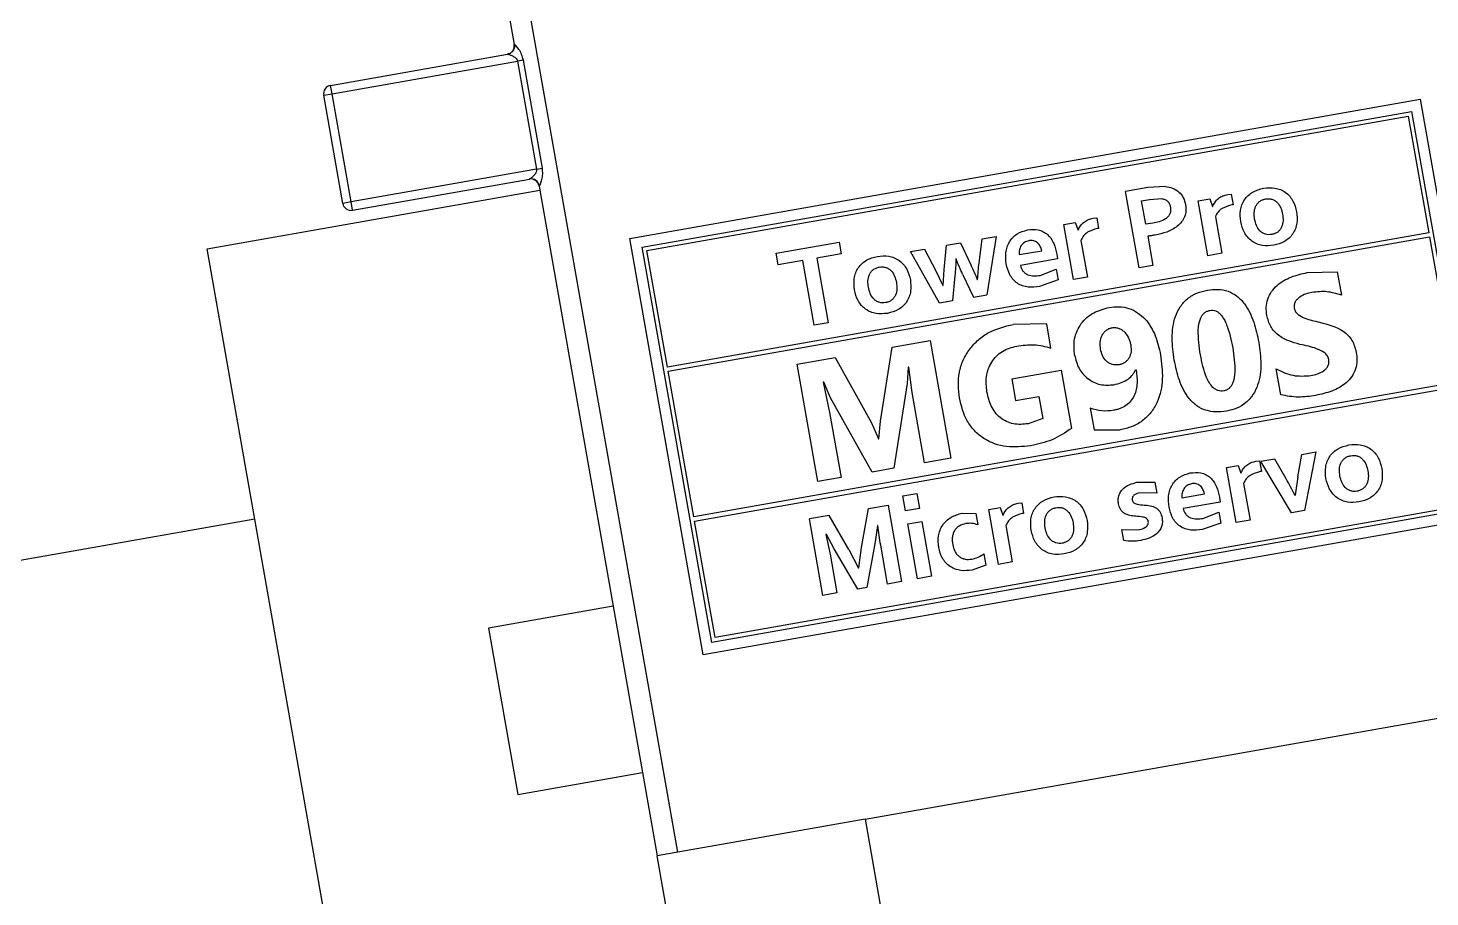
# Model space of a CAD drawing. Header units: millimetres. Extents: x -294 to 2792, y 5 to 1659.
# Drawn here: x 674.12 to 680.75, y 556.39 to 560.5 of the extents above; entities that cross this region are included whole.
import ezdxf

# ---------------------------------------------------------------- set-up
doc = ezdxf.new("R2010")
doc.units = ezdxf.units.MM
doc.layers.get('0').update_dxf_attribs({"lineweight": 18})

msp = doc.modelspace()

# ---------------------------------------------------------------- linework, layer by layer
at = {"color": 7, "linetype": 'Continuous', "lineweight": 25}
for p, q in [((676.3615, 560.7393), (676.4171, 560.4241)), ((677.1928, 556.6007), (676.46, 560.7566)), ((675.5476, 560.2302), (676.3861, 560.378)), ((676.4181, 560.4243), (676.4171, 560.4241)), ((675.5545, 560.1908), (676.433, 560.3457)), ((676.4605, 560.3505), (676.433, 560.3457)), ((676.433, 560.3457), (676.5233, 559.8336)), ((676.5508, 559.8384), (676.4605, 560.3505)), ((675.5151, 560.1838), (675.5545, 560.1908)), ((675.6054, 559.6717), (675.5151, 560.1838)), ((675.5545, 560.1908), (675.5476, 560.2302)), ((675.6448, 559.6787), (675.5545, 560.1908)), ((676.965, 559.5053), (680.7072, 560.1652)), ((680.7072, 560.1652), (681.0545, 558.1955)), ((677.0229, 559.4647), (680.6667, 560.1072)), ((677.0461, 559.4485), (680.6505, 560.0841)), ((680.6505, 560.0841), (680.7477, 559.5326)), ((680.6667, 560.1072), (680.9966, 558.2361)), ((676.5233, 559.8336), (675.6448, 559.6787)), ((675.6517, 559.6393), (676.4902, 559.7871)), ((676.5233, 559.8336), (676.5508, 559.8384)), ((674.963, 559.4569), (676.5386, 559.7347)), ((676.5352, 559.7544), (676.5362, 559.7546)), ((676.5352, 559.7544), (676.5386, 559.7347)), ((676.5386, 559.7347), (676.8859, 557.7651)), ((679.4176, 559.7467), (679.3122, 559.7281)), ((679.376, 559.3664), (679.3122, 559.7281)), ((679.5009, 559.7518), (679.4176, 559.7467)), ((679.7959, 559.7136), (679.8127, 559.7156)), ((679.8127, 559.7156), (679.8216, 559.6656)), ((675.6448, 559.6787), (675.6054, 559.6717)), ((675.6517, 559.6393), (675.6448, 559.6787)), ((679.3883, 559.6838), (679.4255, 559.6903)), ((679.4077, 559.5734), (679.3883, 559.6838)), ((679.4255, 559.6903), (679.4841, 559.6942)), ((679.6562, 559.6837), (679.7111, 559.6934)), ((679.702, 559.4239), (679.6562, 559.6837)), ((679.7111, 559.6934), (679.7239, 559.6572)), ((679.7239, 559.6572), (679.7249, 559.6574)), ((679.8216, 559.6656), (679.8161, 559.6647)), ((679.0194, 559.5714), (679.0743, 559.5811)), ((679.0743, 559.5811), (679.0871, 559.5449)), ((679.1591, 559.6013), (679.1759, 559.6033)), ((679.1759, 559.6033), (679.1848, 559.5533)), ((679.7377, 559.6087), (679.7682, 559.4356)), ((680.7477, 559.5326), (677.1433, 558.897)), ((677.1468, 558.8773), (680.7512, 559.5129)), ((678.6332, 559.5033), (678.7003, 559.5152)), ((678.7003, 559.5152), (678.655, 559.2393)), ((679.0652, 559.3116), (679.0194, 559.5714)), ((679.0871, 559.5449), (679.0881, 559.5451)), ((679.1848, 559.5533), (679.1793, 559.5524)), ((679.4407, 559.5774), (679.4077, 559.5734)), ((679.4177, 559.517), (679.4422, 559.3781)), ((680.7512, 559.5129), (680.8727, 558.8235)), ((676.3521, 551.5784), (674.963, 559.4569)), ((677.3123, 557.5357), (676.965, 559.5053)), ((677.3528, 557.5936), (677.0229, 559.4647)), ((677.1433, 558.897), (677.0461, 559.4485)), ((677.6576, 559.4364), (677.9557, 559.4889)), ((677.9557, 559.4889), (677.9656, 559.4329)), ((678.2936, 559.4435), (678.3608, 559.4553)), ((678.3608, 559.4553), (678.4135, 559.3524)), ((678.453, 559.3594), (678.4636, 559.4734)), ((678.4636, 559.4734), (678.5308, 559.4853)), ((678.5308, 559.4853), (678.5793, 559.3816)), ((678.6188, 559.3886), (678.6332, 559.5033)), ((678.8081, 559.4291), (678.9151, 559.448)), ((679.1009, 559.4964), (679.1314, 559.3233)), ((677.6675, 559.3803), (677.6576, 559.4364)), ((677.7835, 559.4008), (677.6675, 559.3803)), ((677.8374, 559.0951), (677.7835, 559.4008)), ((677.9656, 559.4329), (677.8498, 559.4125)), ((677.8498, 559.4125), (677.9037, 559.1068)), ((678.4305, 559.1997), (678.2936, 559.4435)), ((678.5099, 559.4089), (678.5088, 559.4087)), ((678.9903, 559.4087), (678.8141, 559.3777)), ((678.987, 559.432), (678.9903, 559.4087)), ((679.7682, 559.4356), (679.702, 559.4239)), ((678.4135, 559.3524), (678.4468, 559.2828)), ((678.4479, 559.283), (678.453, 559.3594)), ((678.5044, 559.3303), (678.493, 559.2107)), ((678.5409, 559.3367), (678.5924, 559.2283)), ((678.9074, 559.3311), (678.9842, 559.3604)), ((678.9842, 559.3604), (678.9932, 559.3093)), ((679.1314, 559.3233), (679.0652, 559.3116)), ((679.4422, 559.3781), (679.376, 559.3664)), ((680.1717, 559.3444), (680.3147, 559.3485)), ((680.3147, 559.3485), (680.3344, 559.2372)), ((678.4468, 559.2828), (678.4479, 559.283)), ((678.6102, 559.3116), (678.6112, 559.3118)), ((678.9932, 559.3093), (678.9051, 559.2781)), ((678.493, 559.2107), (678.4305, 559.1997)), ((678.5924, 559.2283), (678.655, 559.2393)), ((677.9037, 559.1068), (677.8374, 559.0951)), ((678.9389, 559.1024), (678.7801, 559.0991)), ((678.9592, 558.9872), (678.9389, 559.1024)), ((678.1523, 558.6416), (678.2074, 558.9905)), ((678.2074, 558.9905), (678.3868, 559.0222)), ((678.3868, 559.0222), (678.4849, 558.4657)), ((677.7571, 558.9111), (677.9372, 558.9429)), ((677.9372, 558.9429), (678.1085, 558.633)), ((677.2683, 558.188), (677.1468, 558.8773)), ((677.8553, 558.3547), (677.7571, 558.9111)), ((678.2823, 558.8962), (678.278, 558.8193)), ((678.2854, 558.8967), (678.2823, 558.8962)), ((678.3018, 558.7767), (678.2854, 558.8967)), ((678.7735, 558.8412), (679.0078, 558.8825)), ((679.0078, 558.8825), (679.0565, 558.6067)), ((679.36, 558.8842), (679.3624, 558.8838)), ((680.0476, 558.7655), (680.0259, 558.8884)), ((680.8727, 558.8235), (677.2683, 558.188)), ((677.2718, 558.1683), (680.8762, 558.8038)), ((677.8839, 558.8259), (677.8804, 558.8253)), ((677.8804, 558.8253), (677.9108, 558.6818)), ((677.915, 558.7513), (677.8839, 558.8259)), ((678.278, 558.8193), (678.2149, 558.4181)), ((678.7735, 558.8412), (678.7916, 558.7387)), ((678.113, 558.4001), (677.915, 558.7513)), ((678.3605, 558.4438), (678.3018, 558.7767)), ((678.7916, 558.7387), (678.9014, 558.7581)), ((678.9014, 558.7581), (678.9199, 558.6533)), ((677.9108, 558.6818), (677.9651, 558.3741)), ((678.9199, 558.6533), (678.8507, 558.6284)), ((679.1453, 558.7022), (679.1632, 558.6005)), ((678.1085, 558.633), (678.1422, 558.557)), ((678.1445, 558.5574), (678.1523, 558.6416)), ((679.1632, 558.6005), (679.2868, 558.5996)), ((678.1422, 558.557), (678.1445, 558.5574)), ((678.4849, 558.4657), (678.3605, 558.4438)), ((679.9297, 558.4509), (679.9465, 558.4529)), ((679.9465, 558.4529), (679.9553, 558.4029)), ((680.0192, 558.4615), (679.9529, 558.4498)), ((680.0979, 558.2074), (679.9529, 558.4498)), ((680.0722, 558.3685), (680.0192, 558.4615)), ((680.1288, 558.3769), (680.1465, 558.4839)), ((680.1465, 558.4839), (680.2128, 558.4956)), ((680.2128, 558.4956), (680.1598, 558.2184)), ((678.2149, 558.4181), (678.113, 558.4001)), ((679.7899, 558.421), (679.8448, 558.4307)), ((679.8357, 558.1612), (679.7899, 558.421)), ((679.8448, 558.4307), (679.8576, 558.3945)), ((679.8576, 558.3945), (679.8587, 558.3947)), ((679.9553, 558.4029), (679.9499, 558.402)), ((677.9651, 558.3741), (677.8553, 558.3547)), ((679.366, 558.3516), (679.4512, 558.352)), ((679.4512, 558.352), (679.4604, 558.2999)), ((679.8714, 558.346), (679.902, 558.1729)), ((680.1288, 558.3769), (680.1159, 558.29)), ((680.9734, 558.2523), (677.369, 557.6168)), ((678.257, 558.2873), (678.3233, 558.299)), ((678.2696, 558.216), (678.257, 558.2873)), ((678.3233, 558.299), (678.3358, 558.2277)), ((678.8038, 558.2524), (678.8206, 558.2544)), ((678.8206, 558.2544), (678.8294, 558.2044)), ((679.4604, 558.2999), (679.3803, 558.3015)), ((679.5786, 558.2787), (679.6856, 558.2976)), ((679.7608, 558.2583), (679.5847, 558.2273)), ((679.7575, 558.2816), (679.7608, 558.2583)), ((680.1159, 558.29), (680.1148, 558.2898)), ((681.0545, 558.1955), (677.3123, 557.5357)), ((680.9966, 558.2361), (677.3528, 557.5936)), ((677.9084, 558.1943), (677.8157, 558.178)), ((678.0014, 558.0332), (677.9084, 558.1943)), ((678.0623, 558.043), (678.0944, 558.2271)), ((678.0944, 558.2271), (678.1876, 558.2436)), ((678.1876, 558.2436), (678.2514, 557.8819)), ((678.3358, 558.2277), (678.2696, 558.216)), ((678.5378, 558.2055), (678.6028, 558.2045)), ((678.6028, 558.2045), (678.6124, 558.1504)), ((678.6641, 558.2225), (678.719, 558.2322)), ((678.7099, 557.9627), (678.6641, 558.2225)), ((678.719, 558.2322), (678.7318, 558.196)), ((678.7318, 558.196), (678.7328, 558.1962)), ((678.8294, 558.2044), (678.824, 558.2035)), ((679.6779, 558.1807), (679.7547, 558.21)), ((679.7547, 558.21), (679.7638, 558.1589)), ((680.1598, 558.2184), (680.0979, 558.2074)), ((675.1887, 558.1767), (667.7042, 556.8569)), ((677.369, 557.6168), (677.2718, 558.1683)), ((677.8795, 557.8163), (677.8157, 558.178)), ((678.1371, 558.1472), (678.126, 558.0705)), ((678.1395, 558.1476), (678.1371, 558.1472)), ((678.282, 558.1552), (678.3482, 558.1668)), ((678.3278, 557.8953), (678.282, 558.1552)), ((678.3482, 558.1668), (678.394, 557.907)), ((678.7456, 558.1475), (678.7761, 557.9744)), ((679.2951, 558.1289), (679.3696, 558.1263)), ((679.3044, 558.0766), (679.2951, 558.1289)), ((679.7638, 558.1589), (679.6756, 558.1277)), ((679.902, 558.1729), (679.8357, 558.1612)), ((677.8961, 558.1047), (677.8936, 558.1042)), ((677.8936, 558.1042), (677.9133, 558.0115)), ((677.9328, 558.0364), (677.8961, 558.1047)), ((678.126, 558.0705), (678.0868, 557.8529)), ((678.1851, 557.8702), (678.1528, 558.0535)), ((677.9133, 558.0115), (677.9457, 557.828)), ((678.044, 557.8453), (677.9328, 558.0364)), ((678.0014, 558.0332), (678.0472, 557.9459)), ((678.0489, 557.9462), (678.0623, 558.043)), ((678.6407, 558.0135), (678.6501, 557.96)), ((678.0472, 557.9459), (678.0489, 557.9462)), ((678.6501, 557.96), (678.586, 557.9356)), ((678.7761, 557.9744), (678.7099, 557.9627)), ((678.0868, 557.8529), (678.044, 557.8453)), ((678.2514, 557.8819), (678.1851, 557.8702)), ((678.394, 557.907), (678.3278, 557.8953)), ((677.9457, 557.828), (677.8795, 557.8163)), ((678.0791, 556.757), (684.1849, 557.8336)), ((676.8859, 557.7651), (676.2951, 557.6609)), ((676.8859, 557.7651), (677.0249, 556.9773)), ((676.2951, 557.6609), (676.434, 556.8731)), ((676.434, 556.8731), (677.0249, 556.9773)), ((677.0249, 556.9773), (677.0943, 556.5834)), ((678.0791, 556.757), (677.0943, 556.5834)), ((678.0791, 556.757), (678.2389, 555.851)), ((677.2541, 555.6773), (677.0943, 556.5834))]:
    msp.add_line(p, q, dxfattribs=at)
for centre, radius, start, end in [((676.3777, 560.4172), 0.04, 280, 10), ((675.5545, 560.1908), 0.04, 100, 190), ((676.4958, 559.7475), 0.04, 10, 100), ((676.497, 559.7479), 0.0398, 9.70618, 99.70313), ((675.6448, 559.6787), 0.04, 190, 280)]:
    msp.add_arc(centre, radius, start, end, dxfattribs=at)
for points, knots in [([(676.4181, 560.4243), (676.4185, 560.4192), (676.419, 560.4115), (676.4158, 560.4015), (676.4118, 560.3943), (676.4065, 560.3881), (676.3983, 560.3816), (676.3909, 560.3794), (676.3861, 560.378)], [0, 0, 0, 0, 0.01507407, 0.0231887, 0.03147554, 0.03976238, 0.04787702, 0.06295109, 0.06295109, 0.06295109, 0.06295109]), ([(676.3861, 560.378), (676.3871, 560.378), (676.3893, 560.378), (676.3969, 560.3758), (676.4087, 560.3708), (676.4214, 560.3633), (676.4289, 560.3553), (676.432, 560.3498), (676.4326, 560.347), (676.433, 560.3457)], [0, 0, 0, 0, 0.00700348, 0.01505272, 0.03008269, 0.04510695, 0.05347103, 0.05700718, 0.0602399, 0.0602399, 0.0602399, 0.0602399]), ([(676.4605, 560.3505), (676.4582, 560.3597), (676.4535, 560.3779), (676.4398, 560.4009), (676.4283, 560.4158), (676.4209, 560.4234), (676.419, 560.424), (676.4181, 560.4243)], [0, 0, 0, 0, 0.02186919, 0.04369836, 0.06546163, 0.07685151, 0.08738253, 0.08738253, 0.08738253, 0.08738253]), ([(676.5233, 559.8336), (676.5234, 559.8322), (676.5237, 559.8294), (676.5228, 559.8231), (676.5184, 559.813), (676.509, 559.8016), (676.4997, 559.793), (676.4933, 559.7882), (676.4912, 559.7875), (676.4902, 559.7871)], [0, 0, 0, 0, 0.0032288, 0.00675913, 0.01510473, 0.03014707, 0.04516318, 0.05322782, 0.06024047, 0.06024047, 0.06024047, 0.06024047]), ([(676.5362, 559.7546), (676.5369, 559.7552), (676.5385, 559.7564), (676.5429, 559.766), (676.5486, 559.7841), (676.5536, 559.8103), (676.5517, 559.8291), (676.5508, 559.8384)], [0, 0, 0, 0, 0.01051759, 0.02188727, 0.04369806, 0.06554, 0.08738312, 0.08738312, 0.08738312, 0.08738312]), ([(679.5009, 559.7518), (679.5124, 559.7497), (679.5354, 559.7455), (679.566, 559.7273), (679.5882, 559.6991), (679.5937, 559.6763), (679.5965, 559.6649)], [0, 0, 0, 0, 0.0354998, 0.0709221, 0.1062912, 0.1417664, 0.1417664, 0.1417664, 0.1417664]), ([(679.7249, 559.6574), (679.7282, 559.6646), (679.7348, 559.6791), (679.7518, 559.6964), (679.7692, 559.7062), (679.7843, 559.7112), (679.792, 559.7128), (679.7959, 559.7136)], [0, 0, 0, 0, 0.02396273, 0.04792887, 0.07188437, 0.08388998, 0.0959025, 0.0959025, 0.0959025, 0.0959025]), ([(679.8574, 559.5853), (679.8556, 559.6033), (679.853, 559.6304), (679.8623, 559.6656), (679.8748, 559.6898), (679.8927, 559.7103), (679.9218, 559.7321), (679.9482, 559.739), (679.9658, 559.7436)], [0, 0, 0, 0, 0.0544371, 0.0817396, 0.1090323, 0.1363151, 0.1636085, 0.2180149, 0.2180149, 0.2180149, 0.2180149]), ([(679.9658, 559.7436), (679.9839, 559.7453), (680.0112, 559.748), (680.0462, 559.7377), (680.0702, 559.7246), (680.0902, 559.706), (680.1109, 559.676), (680.1178, 559.6496), (680.1223, 559.632)], [0, 0, 0, 0, 0.0545826, 0.0819619, 0.1093246, 0.1367009, 0.1640863, 0.218698, 0.218698, 0.218698, 0.218698]), ([(679.5249, 559.6538), (679.5255, 559.6484), (679.5267, 559.6378), (679.5232, 559.6221), (679.5142, 559.6084), (679.4974, 559.5948), (679.4722, 559.5838), (679.4512, 559.5796), (679.4407, 559.5774)], [0, 0, 0, 0, 0.0162252, 0.0324264, 0.0475367, 0.0648516, 0.0972738, 0.1297681, 0.1297681, 0.1297681, 0.1297681]), ([(679.5965, 559.6649), (679.5975, 559.6554), (679.5997, 559.6364), (679.5928, 559.6081), (679.5784, 559.5831), (679.5508, 559.5565), (679.508, 559.5338), (679.4708, 559.5257), (679.4522, 559.5217)], [0, 0, 0, 0, 0.0288331, 0.057641, 0.0864494, 0.1152892, 0.1728526, 0.2305607, 0.2305607, 0.2305607, 0.2305607]), ([(679.4841, 559.6942), (679.4892, 559.6931), (679.4993, 559.6909), (679.5125, 559.682), (679.5212, 559.6688), (679.5237, 559.6588), (679.5249, 559.6538)], [0, 0, 0, 0, 0.01571328, 0.03137086, 0.04705227, 0.06275853, 0.06275853, 0.06275853, 0.06275853]), ([(679.8161, 559.6647), (679.7997, 559.6603), (679.7751, 559.6539), (679.7487, 559.6316), (679.7413, 559.6164), (679.7377, 559.6087)], [0, 0, 0, 0, 0.0511241, 0.076758, 0.102384, 0.102384, 0.102384, 0.102384]), ([(679.9236, 559.5969), (679.9224, 559.6071), (679.9198, 559.6273), (679.9252, 559.6529), (679.9354, 559.6706), (679.9464, 559.6814), (679.9598, 559.689), (679.9698, 559.6914), (679.9748, 559.6926)], [0, 0, 0, 0, 0.0308777, 0.0616689, 0.0773626, 0.092352, 0.1078455, 0.1234179, 0.1234179, 0.1234179, 0.1234179]), ([(679.9748, 559.6926), (679.9799, 559.6932), (679.9902, 559.6944), (680.0055, 559.6919), (680.0196, 559.6856), (680.0353, 559.6725), (680.0492, 559.6502), (680.0538, 559.6303), (680.0561, 559.6203)], [0, 0, 0, 0, 0.0157074, 0.0312849, 0.0464084, 0.0619812, 0.0928863, 0.1238749, 0.1238749, 0.1238749, 0.1238749]), ([(679.0881, 559.5451), (679.0914, 559.5523), (679.098, 559.5668), (679.115, 559.5841), (679.1324, 559.5939), (679.1475, 559.599), (679.1552, 559.6005), (679.1591, 559.6013)], [0, 0, 0, 0, 0.02396273, 0.04792887, 0.07188437, 0.08388998, 0.0959025, 0.0959025, 0.0959025, 0.0959025]), ([(680.0139, 559.4737), (679.9957, 559.4719), (679.9685, 559.4691), (679.9334, 559.4794), (679.9096, 559.4925), (679.8897, 559.5111), (679.8686, 559.5409), (679.8619, 559.5676), (679.8574, 559.5853)], [0, 0, 0, 0, 0.0546192, 0.0820114, 0.1093966, 0.1363336, 0.1641919, 0.2188377, 0.2188377, 0.2188377, 0.2188377]), ([(680.0049, 559.5246), (679.9998, 559.524), (679.9896, 559.5228), (679.9744, 559.5254), (679.9603, 559.5318), (679.9444, 559.5448), (679.9304, 559.567), (679.9259, 559.587), (679.9236, 559.5969)], [0, 0, 0, 0, 0.0155234, 0.0309467, 0.0464223, 0.0619235, 0.0927935, 0.1237668, 0.1237668, 0.1237668, 0.1237668]), ([(680.0561, 559.6203), (680.0573, 559.6102), (680.0598, 559.59), (680.0545, 559.5644), (680.0441, 559.5467), (680.0333, 559.5358), (680.022, 559.5295), (680.0124, 559.5261), (680.0074, 559.5251), (680.0049, 559.5246)], [0, 0, 0, 0, 0.0308476, 0.0616076, 0.0770305, 0.0924459, 0.1078659, 0.1155952, 0.123323, 0.123323, 0.123323, 0.123323]), ([(680.1223, 559.632), (680.1241, 559.6139), (680.1267, 559.5868), (680.1173, 559.5517), (680.1049, 559.5274), (680.0871, 559.5069), (680.0579, 559.4851), (680.0315, 559.4782), (680.0139, 559.4737)], [0, 0, 0, 0, 0.0544461, 0.0817535, 0.1090542, 0.1363482, 0.163651, 0.2180679, 0.2180679, 0.2180679, 0.2180679]), ([(678.7476, 559.3852), (678.7455, 559.403), (678.7424, 559.4297), (678.7506, 559.4645), (678.7612, 559.4891), (678.7774, 559.5105), (678.8047, 559.5338), (678.8305, 559.5414), (678.8477, 559.5464)], [0, 0, 0, 0, 0.0537213, 0.0806459, 0.1075529, 0.1344576, 0.1613586, 0.2149041, 0.2149041, 0.2149041, 0.2149041]), ([(678.8477, 559.5464), (678.8649, 559.548), (678.8907, 559.5504), (678.9234, 559.5388), (678.9442, 559.5242), (678.9609, 559.5045), (678.9775, 559.4743), (678.9832, 559.4488), (678.987, 559.432)], [0, 0, 0, 0, 0.0515652, 0.077303, 0.1033031, 0.1279442, 0.1551028, 0.2068496, 0.2068496, 0.2068496, 0.2068496]), ([(679.1793, 559.5524), (679.1629, 559.5481), (679.1383, 559.5416), (679.1119, 559.5193), (679.1045, 559.5041), (679.1009, 559.4964)], [0, 0, 0, 0, 0.0511241, 0.076758, 0.102384, 0.102384, 0.102384, 0.102384]), ([(679.4522, 559.5217), (679.4483, 559.5211), (679.4426, 559.5201), (679.4312, 559.5182), (679.4235, 559.5175), (679.4177, 559.517)], [0, 0, 0, 0, 0.01157589, 0.01740383, 0.03480598, 0.03480598, 0.03480598, 0.03480598]), ([(678.8547, 559.4951), (678.8474, 559.4931), (678.8366, 559.4902), (678.8249, 559.4807), (678.8155, 559.4692), (678.8083, 559.4515), (678.8082, 559.4366), (678.8081, 559.4291)], [0, 0, 0, 0, 0.02244896, 0.03374878, 0.04504386, 0.0675377, 0.09009398, 0.09009398, 0.09009398, 0.09009398]), ([(678.9151, 559.448), (678.9133, 559.455), (678.9097, 559.4689), (678.8985, 559.4837), (678.8865, 559.4916), (678.8763, 559.4953), (678.8672, 559.4963), (678.86, 559.496), (678.8564, 559.4954), (678.8547, 559.4951)], [0, 0, 0, 0, 0.02177858, 0.04350565, 0.05416398, 0.06533515, 0.0762355, 0.08169343, 0.08715564, 0.08715564, 0.08715564, 0.08715564]), ([(678.0285, 559.2628), (678.0267, 559.2808), (678.0241, 559.308), (678.0335, 559.3431), (678.0459, 559.3673), (678.0638, 559.3878), (678.0929, 559.4096), (678.1193, 559.4165), (678.1369, 559.4211)], [0, 0, 0, 0, 0.0544371, 0.0817396, 0.1090323, 0.1363151, 0.1636085, 0.2180149, 0.2180149, 0.2180149, 0.2180149]), ([(678.1369, 559.4211), (678.1551, 559.4228), (678.1823, 559.4255), (678.2173, 559.4153), (678.2413, 559.4021), (678.2613, 559.3836), (678.282, 559.3536), (678.2889, 559.3271), (678.2934, 559.3095)], [0, 0, 0, 0, 0.0545826, 0.0819619, 0.1093246, 0.1367009, 0.1640863, 0.218698, 0.218698, 0.218698, 0.218698]), ([(678.5088, 559.4087), (678.5085, 559.3956), (678.5078, 559.3694), (678.5055, 559.3433), (678.5044, 559.3303)], [0, 0, 0, 0, 0.03929786, 0.07859539, 0.07859539, 0.07859539, 0.07859539]), ([(678.5409, 559.3367), (678.5354, 559.3486), (678.5243, 559.3723), (678.5147, 559.3967), (678.5099, 559.4089)], [0, 0, 0, 0, 0.03929942, 0.07859838, 0.07859838, 0.07859838, 0.07859838]), ([(678.5793, 559.3816), (678.5846, 559.3701), (678.5954, 559.3469), (678.6053, 559.3234), (678.6102, 559.3116)], [0, 0, 0, 0, 0.038293, 0.0765863, 0.0765863, 0.0765863, 0.0765863]), ([(678.6112, 559.3118), (678.6122, 559.3246), (678.6143, 559.3503), (678.6173, 559.3758), (678.6188, 559.3886)], [0, 0, 0, 0, 0.03861045, 0.07722098, 0.07722098, 0.07722098, 0.07722098]), ([(678.9051, 559.2781), (678.887, 559.2761), (678.8599, 559.273), (678.8242, 559.2807), (678.7996, 559.2927), (678.7793, 559.311), (678.7582, 559.3408), (678.7518, 559.3675), (678.7476, 559.3852)], [0, 0, 0, 0, 0.0547032, 0.0820866, 0.1094553, 0.1368297, 0.1642217, 0.2188599, 0.2188599, 0.2188599, 0.2188599]), ([(678.0947, 559.2745), (678.0935, 559.2846), (678.0909, 559.3048), (678.0963, 559.3304), (678.1066, 559.3481), (678.1175, 559.3589), (678.1309, 559.3665), (678.1409, 559.3689), (678.1459, 559.3701)], [0, 0, 0, 0, 0.0308777, 0.0616689, 0.0773626, 0.092352, 0.1078455, 0.1234179, 0.1234179, 0.1234179, 0.1234179]), ([(678.1459, 559.3701), (678.1511, 559.3707), (678.1613, 559.3719), (678.1766, 559.3694), (678.1907, 559.3631), (678.2064, 559.35), (678.2203, 559.3277), (678.2249, 559.3078), (678.2272, 559.2978)], [0, 0, 0, 0, 0.0157074, 0.0312849, 0.0464084, 0.0619812, 0.0928863, 0.1238749, 0.1238749, 0.1238749, 0.1238749]), ([(678.8141, 559.3777), (678.8175, 559.3684), (678.8224, 559.3545), (678.8367, 559.3408), (678.8538, 559.3314), (678.8785, 559.3273), (678.8977, 559.3298), (678.9074, 559.3311)], [0, 0, 0, 0, 0.0294267, 0.0441898, 0.0589874, 0.0884618, 0.118058, 0.118058, 0.118058, 0.118058]), ([(679.9813, 559.1417), (679.9796, 559.1547), (679.9763, 559.1807), (679.9841, 559.2198), (680.0021, 559.2549), (680.0374, 559.2938), (680.0954, 559.3268), (680.1462, 559.3386), (680.1717, 559.3444)], [0, 0, 0, 0, 0.0395762, 0.0790913, 0.1187219, 0.1581595, 0.2370431, 0.3161632, 0.3161632, 0.3161632, 0.3161632]), ([(678.185, 559.1512), (678.1669, 559.1494), (678.1396, 559.1467), (678.1046, 559.1569), (678.0807, 559.17), (678.0608, 559.1886), (678.0398, 559.2185), (678.033, 559.2451), (678.0285, 559.2628)], [0, 0, 0, 0, 0.0546192, 0.0820114, 0.1093966, 0.1363335, 0.1641919, 0.2188377, 0.2188377, 0.2188377, 0.2188377]), ([(678.176, 559.2021), (678.1709, 559.2015), (678.1608, 559.2003), (678.1455, 559.2029), (678.1314, 559.2094), (678.1155, 559.2223), (678.1016, 559.2446), (678.097, 559.2645), (678.0947, 559.2745)], [0, 0, 0, 0, 0.0155234, 0.0309467, 0.0464223, 0.0619235, 0.0927935, 0.1237668, 0.1237668, 0.1237668, 0.1237668]), ([(678.2272, 559.2978), (678.2284, 559.2877), (678.231, 559.2675), (678.2256, 559.2419), (678.2152, 559.2242), (678.2044, 559.2133), (678.1931, 559.207), (678.1835, 559.2036), (678.1785, 559.2026), (678.176, 559.2021)], [0, 0, 0, 0, 0.0308476, 0.0616076, 0.0770305, 0.0924459, 0.1078659, 0.1155952, 0.123323, 0.123323, 0.123323, 0.123323]), ([(678.2934, 559.3095), (678.2952, 559.2914), (678.2978, 559.2643), (678.2884, 559.2292), (678.276, 559.2049), (678.2582, 559.1844), (678.229, 559.1626), (678.2026, 559.1558), (678.185, 559.1512)], [0, 0, 0, 0, 0.0544461, 0.0817535, 0.1090542, 0.1363482, 0.163651, 0.2180679, 0.2180679, 0.2180679, 0.2180679]), ([(679.543, 558.9302), (679.5382, 558.9645), (679.5287, 559.0329), (679.5395, 559.1205), (679.5692, 559.1835), (679.6041, 559.2227), (679.6496, 559.2496), (679.6833, 559.2574), (679.7002, 559.2613)], [0, 0, 0, 0, 0.104872, 0.209427, 0.2618153, 0.3141536, 0.3665074, 0.4189185, 0.4189185, 0.4189185, 0.4189185]), ([(679.7002, 559.2613), (679.7166, 559.2634), (679.7492, 559.2674), (679.7978, 559.2582), (679.8417, 559.2344), (679.8873, 559.1862), (679.9233, 559.1102), (679.9367, 559.046), (679.9434, 559.0139)], [0, 0, 0, 0, 0.0497459, 0.0994288, 0.1472909, 0.1987675, 0.2980272, 0.3975726, 0.3975726, 0.3975726, 0.3975726]), ([(680.1951, 559.2504), (680.1849, 559.2482), (680.1645, 559.2438), (680.1405, 559.2321), (680.1244, 559.2184), (680.1152, 559.2056), (680.11, 559.1908), (680.1108, 559.1805), (680.1112, 559.1754)], [0, 0, 0, 0, 0.0315355, 0.0630438, 0.0797964, 0.0951552, 0.110421, 0.1260378, 0.1260378, 0.1260378, 0.1260378]), ([(680.3344, 559.2372), (680.3116, 559.2442), (680.2661, 559.2582), (680.2188, 559.253), (680.1951, 559.2504)], [0, 0, 0, 0, 0.0713705, 0.1428387, 0.1428387, 0.1428387, 0.1428387]), ([(679.0709, 558.9529), (679.0687, 558.9792), (679.0653, 559.0188), (679.0817, 559.0692), (679.1012, 559.1033), (679.1281, 559.1322), (679.1713, 559.1627), (679.2099, 559.1727), (679.2354, 559.1793)], [0, 0, 0, 0, 0.0790792, 0.1189544, 0.1584722, 0.1975169, 0.2378633, 0.3170238, 0.3170238, 0.3170238, 0.3170238]), ([(679.2354, 559.1793), (679.2509, 559.1812), (679.2818, 559.185), (679.3282, 559.1763), (679.3705, 559.1558), (679.4176, 559.1148), (679.4578, 559.0462), (679.4714, 558.9857), (679.4781, 558.9553)], [0, 0, 0, 0, 0.047064, 0.094083, 0.141089, 0.1881309, 0.281947, 0.3760408, 0.3760408, 0.3760408, 0.3760408]), ([(679.6669, 558.9551), (679.6611, 558.9938), (679.6523, 559.0518), (679.661, 559.1168), (679.6751, 559.1427), (679.6851, 559.1537), (679.6974, 559.1617), (679.707, 559.164), (679.7117, 559.1652)], [0, 0, 0, 0, 0.1186393, 0.1777608, 0.1932787, 0.2074498, 0.2222849, 0.2371209, 0.2371209, 0.2371209, 0.2371209]), ([(679.7117, 559.1652), (679.7164, 559.1657), (679.7259, 559.1667), (679.7397, 559.1631), (679.752, 559.156), (679.7727, 559.1365), (679.8013, 559.0804), (679.8123, 559.025), (679.8197, 558.9879)], [0, 0, 0, 0, 0.0142685, 0.0285567, 0.0422731, 0.0571513, 0.1141077, 0.2283951, 0.2283951, 0.2283951, 0.2283951]), ([(680.1382, 559.0046), (680.1202, 559.0093), (680.0842, 559.0188), (680.0348, 559.0454), (679.9956, 559.0875), (679.9861, 559.1236), (679.9813, 559.1417)], [0, 0, 0, 0, 0.0565366, 0.1129758, 0.1692147, 0.2255169, 0.2255169, 0.2255169, 0.2255169]), ([(680.1112, 559.1754), (680.1129, 559.1695), (680.1162, 559.1579), (680.134, 559.1407), (680.1613, 559.1277), (680.1958, 559.1174), (680.2192, 559.1122), (680.2309, 559.1095)], [0, 0, 0, 0, 0.0180696, 0.0361705, 0.0724159, 0.1087533, 0.1451041, 0.1451041, 0.1451041, 0.1451041]), ([(678.5253, 558.7507), (678.5215, 558.7914), (678.516, 558.8525), (678.5417, 558.9302), (678.5726, 558.9828), (678.6141, 559.0276), (678.6811, 559.0744), (678.7405, 559.0892), (678.7801, 559.0991)], [0, 0, 0, 0, 0.1221796, 0.1835018, 0.2448282, 0.3060116, 0.3674903, 0.4898365, 0.4898365, 0.4898365, 0.4898365]), ([(679.194, 558.9825), (679.1929, 558.9931), (679.1905, 559.0143), (679.1972, 559.0409), (679.2082, 559.0594), (679.2194, 559.0709), (679.2329, 559.0797), (679.2431, 559.0822), (679.2483, 559.0835)], [0, 0, 0, 0, 0.0322361, 0.064433, 0.0808308, 0.0970881, 0.1129009, 0.1289532, 0.1289532, 0.1289532, 0.1289532]), ([(679.2483, 559.0835), (679.254, 559.084), (679.2654, 559.0851), (679.2821, 559.0806), (679.2972, 559.0722), (679.3141, 559.0566), (679.3259, 559.0365), (679.334, 559.015), (679.3363, 559.0038), (679.3374, 558.9982)], [0, 0, 0, 0, 0.0172512, 0.034505, 0.0513436, 0.0690504, 0.1035633, 0.1208527, 0.1381635, 0.1381635, 0.1381635, 0.1381635]), ([(680.2309, 559.1095), (680.2705, 559.0992), (680.32, 559.0863), (680.3669, 559.0479), (680.392, 559.0159), (680.3996, 558.9863), (680.4047, 558.9667)], [0, 0, 0, 0, 0.1219725, 0.1526096, 0.1832354, 0.244226, 0.244226, 0.244226, 0.244226]), ([(678.6561, 558.7796), (678.6534, 558.8039), (678.6495, 558.8403), (678.6612, 558.8878), (678.6772, 558.9208), (678.7, 558.9493), (678.7379, 558.9806), (678.7735, 558.9901), (678.7971, 558.9964)], [0, 0, 0, 0, 0.0733505, 0.1101156, 0.1468748, 0.1836338, 0.2203797, 0.2935793, 0.2935793, 0.2935793, 0.2935793]), ([(678.7971, 558.9964), (678.8245, 559.0002), (678.8791, 559.0078), (678.9325, 558.994), (678.9592, 558.9872)], [0, 0, 0, 0, 0.08279, 0.1654199, 0.1654199, 0.1654199, 0.1654199]), ([(679.2819, 558.9082), (679.271, 558.9074), (679.2545, 558.9061), (679.2343, 558.9147), (679.2168, 558.9276), (679.2013, 558.9508), (679.1965, 558.9719), (679.194, 558.9825)], [0, 0, 0, 0, 0.0328203, 0.049321, 0.0658057, 0.0986686, 0.1315988, 0.1315988, 0.1315988, 0.1315988]), ([(679.3374, 558.9982), (679.3383, 558.9884), (679.3402, 558.9687), (679.3319, 558.9447), (679.3205, 558.9286), (679.3093, 558.9187), (679.2985, 558.9128), (679.2892, 558.9097), (679.2843, 558.9087), (679.2819, 558.9082)], [0, 0, 0, 0, 0.0297853, 0.0595318, 0.0746335, 0.0894066, 0.1043212, 0.1117895, 0.1192588, 0.1192588, 0.1192588, 0.1192588]), ([(679.8197, 558.9879), (679.8254, 558.9505), (679.8339, 558.8944), (679.826, 558.8316), (679.8125, 558.8065), (679.8031, 558.7957), (679.7911, 558.7876), (679.7819, 558.7853), (679.7773, 558.7842)], [0, 0, 0, 0, 0.1148115, 0.1720348, 0.1866028, 0.2007526, 0.2150988, 0.2294617, 0.2294617, 0.2294617, 0.2294617]), ([(679.9434, 559.0139), (679.9481, 558.9803), (679.9574, 558.9132), (679.9465, 558.8273), (679.9177, 558.7654), (679.8838, 558.7267), (679.8397, 558.7), (679.8066, 558.6922), (679.79, 558.6883)], [0, 0, 0, 0, 0.1027827, 0.2052541, 0.2571104, 0.3078995, 0.3591939, 0.4105556, 0.4105556, 0.4105556, 0.4105556]), ([(680.2749, 558.9322), (680.273, 558.9388), (680.2691, 558.952), (680.2486, 558.9711), (680.2048, 558.9906), (680.1648, 558.999), (680.1382, 559.0046)], [0, 0, 0, 0, 0.0204996, 0.0410565, 0.0821714, 0.1646602, 0.1646602, 0.1646602, 0.1646602]), ([(679.0709, 558.9529), (679.0765, 558.9318), (679.0877, 558.8896), (679.1243, 558.847), (679.1614, 558.8245), (679.2027, 558.8094), (679.2356, 558.8118), (679.2575, 558.8133)], [0, 0, 0, 0, 0.0659921, 0.13189, 0.16478, 0.1980546, 0.2639385, 0.2639385, 0.2639385, 0.2639385]), ([(679.4781, 558.9553), (679.4829, 558.9176), (679.4925, 558.8421), (679.4734, 558.7462), (679.4343, 558.6804), (679.3928, 558.6406), (679.3425, 558.6124), (679.3054, 558.6038), (679.2868, 558.5996)], [0, 0, 0, 0, 0.1153058, 0.2302146, 0.2883489, 0.3454925, 0.4031263, 0.4608133, 0.4608133, 0.4608133, 0.4608133]), ([(679.79, 558.6883), (679.7737, 558.6863), (679.7412, 558.6822), (679.6923, 558.69), (679.6477, 558.7122), (679.6006, 558.7587), (679.5633, 558.8341), (679.5498, 558.8981), (679.543, 558.9302)], [0, 0, 0, 0, 0.0496921, 0.0993236, 0.1476104, 0.1985507, 0.2976459, 0.3970722, 0.3970722, 0.3970722, 0.3970722]), ([(679.7773, 558.7842), (679.7726, 558.7836), (679.7633, 558.7825), (679.7496, 558.7855), (679.737, 558.7916), (679.7153, 558.8094), (679.6852, 558.864), (679.6742, 558.9186), (679.6669, 558.9551)], [0, 0, 0, 0, 0.0141086, 0.0282204, 0.0418843, 0.0564459, 0.112626, 0.2254289, 0.2254289, 0.2254289, 0.2254289]), ([(680.1904, 558.857), (680.2008, 558.8593), (680.2214, 558.8636), (680.2457, 558.8752), (680.2619, 558.8885), (680.2712, 558.9014), (680.2763, 558.9164), (680.2754, 558.9269), (680.2749, 558.9322)], [0, 0, 0, 0, 0.0323772, 0.0636094, 0.0804543, 0.0954002, 0.1112945, 0.1272004, 0.1272004, 0.1272004, 0.1272004]), ([(680.4047, 558.9667), (680.4064, 558.9535), (680.4098, 558.9272), (680.4033, 558.8874), (680.3854, 558.8514), (680.3495, 558.8119), (680.2898, 558.7799), (680.2382, 558.7685), (680.2123, 558.7628)], [0, 0, 0, 0, 0.0401582, 0.0802515, 0.1203536, 0.1604694, 0.2404739, 0.3207801, 0.3207801, 0.3207801, 0.3207801]), ([(679.3624, 558.8838), (679.365, 558.8633), (679.3702, 558.8224), (679.3596, 558.7702), (679.3374, 558.7351), (679.3145, 558.7136), (679.2912, 558.7019), (679.2716, 558.6954), (679.2615, 558.6934), (679.2564, 558.6923)], [0, 0, 0, 0, 0.0626527, 0.1250448, 0.1563627, 0.1876746, 0.2189932, 0.2346841, 0.2503757, 0.2503757, 0.2503757, 0.2503757]), ([(679.2575, 558.8133), (679.2787, 558.8188), (679.3105, 558.8271), (679.3393, 558.8526), (679.3525, 558.8698), (679.3575, 558.8794), (679.36, 558.8842)], [0, 0, 0, 0, 0.0654291, 0.0982746, 0.1147358, 0.1311962, 0.1311962, 0.1311962, 0.1311962]), ([(680.0259, 558.8884), (680.0519, 558.8758), (680.1039, 558.8505), (680.1616, 558.8549), (680.1904, 558.857)], [0, 0, 0, 0, 0.0867203, 0.1734078, 0.1734078, 0.1734078, 0.1734078]), ([(678.8625, 558.5247), (678.8241, 558.5205), (678.7666, 558.5141), (678.6914, 558.5322), (678.6396, 558.5576), (678.5952, 558.5947), (678.549, 558.6569), (678.5347, 558.7133), (678.5253, 558.7507)], [0, 0, 0, 0, 0.1158469, 0.173897, 0.2319279, 0.2894779, 0.3479826, 0.4637025, 0.4637025, 0.4637025, 0.4637025]), ([(678.8507, 558.6284), (678.8273, 558.6262), (678.7922, 558.6229), (678.7476, 558.6381), (678.718, 558.657), (678.6937, 558.6824), (678.6694, 558.7225), (678.6614, 558.7568), (678.6561, 558.7796)], [0, 0, 0, 0, 0.0702204, 0.1054684, 0.1407173, 0.1758061, 0.2112291, 0.2816459, 0.2816459, 0.2816459, 0.2816459]), ([(680.2123, 558.7628), (680.1847, 558.7586), (680.1297, 558.7504), (680.075, 558.7604), (680.0476, 558.7655)], [0, 0, 0, 0, 0.0835806, 0.1669527, 0.1669527, 0.1669527, 0.1669527]), ([(679.2564, 558.6923), (679.2375, 558.6899), (679.1997, 558.6851), (679.1634, 558.6965), (679.1453, 558.7022)], [0, 0, 0, 0, 0.0571379, 0.1141767, 0.1141767, 0.1141767, 0.1141767]), ([(679.0565, 558.6067), (679.0268, 558.5868), (678.9675, 558.5469), (678.8975, 558.5321), (678.8625, 558.5247)], [0, 0, 0, 0, 0.107157, 0.2145406, 0.2145406, 0.2145406, 0.2145406]), ([(680.2611, 558.3702), (680.2594, 558.3882), (680.2567, 558.4154), (680.2661, 558.4505), (680.2786, 558.4747), (680.2964, 558.4952), (680.3256, 558.517), (680.352, 558.5239), (680.3695, 558.5285)], [0, 0, 0, 0, 0.0544371, 0.0817396, 0.1090323, 0.1363151, 0.1636085, 0.2180149, 0.2180149, 0.2180149, 0.2180149]), ([(680.3695, 558.5285), (680.3877, 558.5303), (680.4149, 558.5329), (680.45, 558.5227), (680.4739, 558.5095), (680.4939, 558.491), (680.5147, 558.461), (680.5215, 558.4345), (680.526, 558.4169)], [0, 0, 0, 0, 0.0545826, 0.0819619, 0.1093246, 0.1367009, 0.1640863, 0.218698, 0.218698, 0.218698, 0.218698]), ([(679.8587, 558.3947), (679.8619, 558.4019), (679.8685, 558.4164), (679.8855, 558.4337), (679.903, 558.4435), (679.918, 558.4486), (679.9258, 558.4501), (679.9297, 558.4509)], [0, 0, 0, 0, 0.02396273, 0.04792887, 0.07188437, 0.08388998, 0.0959025, 0.0959025, 0.0959025, 0.0959025]), ([(680.3274, 558.3819), (680.3261, 558.392), (680.3236, 558.4122), (680.329, 558.4379), (680.3392, 558.4556), (680.3502, 558.4663), (680.3635, 558.4739), (680.3735, 558.4763), (680.3785, 558.4776)], [0, 0, 0, 0, 0.0308777, 0.0616689, 0.0773626, 0.092352, 0.1078455, 0.1234179, 0.1234179, 0.1234179, 0.1234179]), ([(680.3785, 558.4776), (680.3837, 558.4781), (680.394, 558.4793), (680.4093, 558.4768), (680.4233, 558.4705), (680.4391, 558.4574), (680.453, 558.4351), (680.4575, 558.4152), (680.4598, 558.4052)], [0, 0, 0, 0, 0.0157074, 0.0312849, 0.0464084, 0.0619812, 0.0928863, 0.1238749, 0.1238749, 0.1238749, 0.1238749]), ([(679.5181, 558.2348), (679.516, 558.2526), (679.5129, 558.2793), (679.5211, 558.3141), (679.5317, 558.3387), (679.5479, 558.3601), (679.5753, 558.3834), (679.6011, 558.391), (679.6183, 558.396)], [0, 0, 0, 0, 0.0537213, 0.0806459, 0.1075529, 0.1344576, 0.1613586, 0.2149041, 0.2149041, 0.2149041, 0.2149041]), ([(679.6183, 558.396), (679.6355, 558.3976), (679.6612, 558.4), (679.6939, 558.3884), (679.7147, 558.3738), (679.7314, 558.3541), (679.748, 558.3239), (679.7538, 558.2984), (679.7575, 558.2816)], [0, 0, 0, 0, 0.0515652, 0.077303, 0.1033031, 0.1279442, 0.1551028, 0.2068496, 0.2068496, 0.2068496, 0.2068496]), ([(679.9499, 558.402), (679.9335, 558.3977), (679.9089, 558.3912), (679.8824, 558.3689), (679.8751, 558.3537), (679.8714, 558.346)], [0, 0, 0, 0, 0.0511241, 0.076758, 0.102384, 0.102384, 0.102384, 0.102384]), ([(680.4598, 558.4052), (680.4611, 558.3951), (680.4636, 558.3749), (680.4582, 558.3493), (680.4479, 558.3316), (680.437, 558.3207), (680.4258, 558.3144), (680.4161, 558.311), (680.4111, 558.31), (680.4086, 558.3095)], [0, 0, 0, 0, 0.0308476, 0.0616076, 0.0770305, 0.0924459, 0.1078659, 0.1155952, 0.123323, 0.123323, 0.123323, 0.123323]), ([(680.526, 558.4169), (680.5278, 558.3988), (680.5305, 558.3717), (680.5211, 558.3366), (680.5087, 558.3123), (680.4908, 558.2918), (680.4616, 558.27), (680.4352, 558.2632), (680.4176, 558.2586)], [0, 0, 0, 0, 0.0544461, 0.0817535, 0.1090542, 0.1363482, 0.163651, 0.2180679, 0.2180679, 0.2180679, 0.2180679]), ([(679.2791, 558.2498), (679.2783, 558.256), (679.2767, 558.2685), (679.2796, 558.2873), (679.2873, 558.3047), (679.3027, 558.3244), (679.3294, 558.3424), (679.3537, 558.3485), (679.366, 558.3516)], [0, 0, 0, 0, 0.0190196, 0.0380143, 0.0571102, 0.0760198, 0.1135416, 0.1518832, 0.1518832, 0.1518832, 0.1518832]), ([(679.6252, 558.3447), (679.618, 558.3427), (679.6071, 558.3398), (679.5955, 558.3303), (679.5861, 558.3188), (679.5789, 558.3011), (679.5787, 558.2862), (679.5786, 558.2787)], [0, 0, 0, 0, 0.02244896, 0.03374878, 0.04504386, 0.0675377, 0.09009398, 0.09009398, 0.09009398, 0.09009398]), ([(679.6856, 558.2976), (679.6838, 558.3046), (679.6803, 558.3185), (679.6691, 558.3333), (679.657, 558.3412), (679.6468, 558.3449), (679.6377, 558.3459), (679.6305, 558.3456), (679.627, 558.345), (679.6252, 558.3447)], [0, 0, 0, 0, 0.02177858, 0.04350565, 0.05416398, 0.06533515, 0.0762355, 0.08169343, 0.08715564, 0.08715564, 0.08715564, 0.08715564]), ([(680.1148, 558.2898), (680.108, 558.3031), (680.0943, 558.3296), (680.0796, 558.3556), (680.0722, 558.3685)], [0, 0, 0, 0, 0.04479133, 0.08958277, 0.08958277, 0.08958277, 0.08958277]), ([(680.4176, 558.2586), (680.3995, 558.2568), (680.3722, 558.2541), (680.3372, 558.2643), (680.3134, 558.2774), (680.2934, 558.296), (680.2724, 558.3259), (680.2656, 558.3525), (680.2611, 558.3702)], [0, 0, 0, 0, 0.0546192, 0.0820114, 0.1093966, 0.1363336, 0.1641919, 0.2188377, 0.2188377, 0.2188377, 0.2188377]), ([(680.4086, 558.3095), (680.4036, 558.3089), (680.3934, 558.3077), (680.3781, 558.3104), (680.3641, 558.3168), (680.3481, 558.3297), (680.3342, 558.352), (680.3296, 558.3719), (680.3274, 558.3819)], [0, 0, 0, 0, 0.0155234, 0.0309467, 0.0464223, 0.0619235, 0.0927935, 0.1237668, 0.1237668, 0.1237668, 0.1237668]), ([(678.7328, 558.1962), (678.7361, 558.2034), (678.7426, 558.2179), (678.7597, 558.2352), (678.7771, 558.245), (678.7922, 558.25), (678.7999, 558.2516), (678.8038, 558.2524)], [0, 0, 0, 0, 0.02396273, 0.04792887, 0.07188437, 0.08388998, 0.0959025, 0.0959025, 0.0959025, 0.0959025]), ([(678.8653, 558.1241), (678.8635, 558.1421), (678.8609, 558.1692), (678.8702, 558.2044), (678.8827, 558.2286), (678.9006, 558.2491), (678.9297, 558.2709), (678.9561, 558.2778), (678.9737, 558.2824)], [0, 0, 0, 0, 0.0544371, 0.0817396, 0.1090323, 0.1363151, 0.1636085, 0.2180149, 0.2180149, 0.2180149, 0.2180149]), ([(678.9737, 558.2824), (678.9918, 558.2841), (679.0191, 558.2868), (679.0541, 558.2765), (679.078, 558.2634), (679.0981, 558.2448), (679.1188, 558.2148), (679.1256, 558.1884), (679.1302, 558.1708)], [0, 0, 0, 0, 0.0545826, 0.0819619, 0.1093246, 0.1367009, 0.1640863, 0.218698, 0.218698, 0.218698, 0.218698]), ([(679.3598, 558.1907), (679.3507, 558.1917), (679.3326, 558.1937), (679.3104, 558.2012), (679.2961, 558.2128), (679.2845, 558.2273), (679.2813, 558.2408), (679.2791, 558.2498)], [0, 0, 0, 0, 0.0277979, 0.0555005, 0.0693734, 0.0832564, 0.1109198, 0.1109198, 0.1109198, 0.1109198]), ([(679.3803, 558.3015), (679.3759, 558.3006), (679.3669, 558.2987), (679.3563, 558.2937), (679.3493, 558.2878), (679.3454, 558.2821), (679.3434, 558.2755), (679.3438, 558.2709), (679.344, 558.2686)], [0, 0, 0, 0, 0.01383971, 0.02765806, 0.03495677, 0.04149026, 0.04840646, 0.05531734, 0.05531734, 0.05531734, 0.05531734]), ([(679.344, 558.2686), (679.3447, 558.2659), (679.346, 558.2605), (679.3514, 558.2541), (679.3588, 558.25), (679.3749, 558.2455), (679.3892, 558.2447), (679.4003, 558.2441)], [0, 0, 0, 0, 0.00841273, 0.01680509, 0.02437159, 0.03367239, 0.06737944, 0.06737944, 0.06737944, 0.06737944]), ([(678.4279, 558.0428), (678.4258, 558.0613), (678.4228, 558.089), (678.433, 558.1247), (678.4455, 558.1494), (678.4637, 558.1704), (678.4932, 558.1928), (678.52, 558.2004), (678.5378, 558.2055)], [0, 0, 0, 0, 0.0555572, 0.0834215, 0.1112708, 0.1391195, 0.1669702, 0.2224887, 0.2224887, 0.2224887, 0.2224887]), ([(678.824, 558.2035), (678.8076, 558.1991), (678.783, 558.1927), (678.7565, 558.1704), (678.7492, 558.1552), (678.7456, 558.1475)], [0, 0, 0, 0, 0.0511241, 0.076758, 0.102384, 0.102384, 0.102384, 0.102384]), ([(678.9315, 558.1357), (678.9302, 558.1459), (678.9277, 558.1661), (678.9331, 558.1917), (678.9433, 558.2094), (678.9543, 558.2202), (678.9677, 558.2278), (678.9777, 558.2302), (678.9827, 558.2314)], [0, 0, 0, 0, 0.0308777, 0.0616689, 0.0773626, 0.092352, 0.1078455, 0.1234179, 0.1234179, 0.1234179, 0.1234179]), ([(678.9827, 558.2314), (678.9878, 558.232), (678.9981, 558.2332), (679.0134, 558.2307), (679.0275, 558.2244), (679.0432, 558.2113), (679.0571, 558.189), (679.0617, 558.1691), (679.064, 558.1591)], [0, 0, 0, 0, 0.0157074, 0.0312849, 0.0464084, 0.0619812, 0.0928863, 0.1238749, 0.1238749, 0.1238749, 0.1238749]), ([(679.4199, 558.1664), (679.4191, 558.1692), (679.4181, 558.1734), (679.4143, 558.178), (679.4075, 558.1835), (679.3888, 558.1893), (679.3714, 558.1902), (679.3598, 558.1907)], [0, 0, 0, 0, 0.00880184, 0.01289818, 0.01763761, 0.03521774, 0.07054115, 0.07054115, 0.07054115, 0.07054115]), ([(679.4003, 558.2441), (679.4099, 558.2433), (679.429, 558.2417), (679.4525, 558.234), (679.4673, 558.2217), (679.4796, 558.2065), (679.483, 558.1923), (679.4852, 558.1828)], [0, 0, 0, 0, 0.0292441, 0.0583548, 0.072949, 0.0875517, 0.1166536, 0.1166536, 0.1166536, 0.1166536]), ([(679.6756, 558.1277), (679.6575, 558.1257), (679.6304, 558.1226), (679.5948, 558.1303), (679.5701, 558.1423), (679.5498, 558.1606), (679.5287, 558.1904), (679.5223, 558.2171), (679.5181, 558.2348)], [0, 0, 0, 0, 0.0547032, 0.0820866, 0.1094553, 0.1368297, 0.1642217, 0.2188599, 0.2188599, 0.2188599, 0.2188599]), ([(679.5847, 558.2273), (679.588, 558.218), (679.593, 558.2041), (679.6073, 558.1904), (679.6244, 558.181), (679.649, 558.1769), (679.6683, 558.1794), (679.6779, 558.1807)], [0, 0, 0, 0, 0.0294267, 0.0441898, 0.0589874, 0.0884618, 0.118058, 0.118058, 0.118058, 0.118058]), ([(678.1528, 558.0535), (678.1503, 558.0691), (678.1451, 558.1004), (678.1414, 558.1319), (678.1395, 558.1476)], [0, 0, 0, 0, 0.04752464, 0.09505037, 0.09505037, 0.09505037, 0.09505037]), ([(678.5559, 558.1562), (678.5451, 558.1533), (678.5288, 558.1489), (678.5111, 558.1349), (678.501, 558.1217), (678.4945, 558.1061), (678.4902, 558.0841), (678.4924, 558.0672), (678.4938, 558.0561)], [0, 0, 0, 0, 0.0336326, 0.0504935, 0.0673595, 0.0837045, 0.1011264, 0.1348448, 0.1348448, 0.1348448, 0.1348448]), ([(678.6124, 558.1504), (678.6031, 558.1532), (678.5847, 558.159), (678.5655, 558.1571), (678.5559, 558.1562)], [0, 0, 0, 0, 0.02896501, 0.05787524, 0.05787524, 0.05787524, 0.05787524]), ([(679.0218, 558.0125), (679.0036, 558.0106), (678.9764, 558.0079), (678.9413, 558.0182), (678.9175, 558.0313), (678.8975, 558.0499), (678.8765, 558.0797), (678.8698, 558.1064), (678.8653, 558.1241)], [0, 0, 0, 0, 0.0546192, 0.0820114, 0.1093966, 0.1363335, 0.1641919, 0.2188377, 0.2188377, 0.2188377, 0.2188377]), ([(679.0128, 558.0634), (679.0077, 558.0628), (678.9975, 558.0616), (678.9822, 558.0642), (678.9682, 558.0706), (678.9523, 558.0836), (678.9383, 558.1058), (678.9338, 558.1258), (678.9315, 558.1357)], [0, 0, 0, 0, 0.0155234, 0.0309467, 0.0464223, 0.0619235, 0.0927935, 0.1237668, 0.1237668, 0.1237668, 0.1237668]), ([(679.064, 558.1591), (679.0652, 558.149), (679.0677, 558.1288), (679.0624, 558.1032), (679.052, 558.0855), (679.0411, 558.0745), (679.0299, 558.0683), (679.0203, 558.0649), (679.0153, 558.0639), (679.0128, 558.0634)], [0, 0, 0, 0, 0.0308476, 0.0616076, 0.0770305, 0.0924459, 0.1078659, 0.1155952, 0.123323, 0.123323, 0.123323, 0.123323]), ([(679.1302, 558.1708), (679.1319, 558.1527), (679.1346, 558.1256), (679.1252, 558.0904), (679.1128, 558.0662), (679.0949, 558.0457), (679.0658, 558.0239), (679.0394, 558.017), (679.0218, 558.0125)], [0, 0, 0, 0, 0.0544461, 0.0817535, 0.1090542, 0.1363482, 0.163651, 0.2180679, 0.2180679, 0.2180679, 0.2180679]), ([(679.3696, 558.1263), (679.3813, 558.1288), (679.3963, 558.132), (679.411, 558.1426), (679.417, 558.1493), (679.4207, 558.1575), (679.4201, 558.1634), (679.4199, 558.1664)], [0, 0, 0, 0, 0.03613664, 0.04576169, 0.0547324, 0.06336239, 0.07236012, 0.07236012, 0.07236012, 0.07236012]), ([(679.4852, 558.1828), (679.4861, 558.1759), (679.4878, 558.1622), (679.4836, 558.1418), (679.4741, 558.1232), (679.4552, 558.1028), (679.4243, 558.0854), (679.3974, 558.0794), (679.3839, 558.0763)], [0, 0, 0, 0, 0.0209201, 0.0418151, 0.0621774, 0.0836227, 0.1253304, 0.1671601, 0.1671601, 0.1671601, 0.1671601]), ([(678.4938, 558.0561), (678.4964, 558.0456), (678.5003, 558.0299), (678.512, 558.0118), (678.5233, 558.0002), (678.5373, 557.9921), (678.5578, 557.9852), (678.574, 557.9869), (678.5848, 557.9879)], [0, 0, 0, 0, 0.032398, 0.0486287, 0.0648447, 0.0810607, 0.0972881, 0.1296218, 0.1296218, 0.1296218, 0.1296218]), ([(679.3839, 558.0763), (679.3707, 558.0743), (679.3441, 558.0703), (679.3176, 558.0745), (679.3044, 558.0766)], [0, 0, 0, 0, 0.04029353, 0.08052886, 0.08052886, 0.08052886, 0.08052886]), ([(678.586, 557.9356), (678.5679, 557.9338), (678.5409, 557.931), (678.5056, 557.9398), (678.4812, 557.9517), (678.4606, 557.9696), (678.4389, 557.9987), (678.4323, 558.0252), (678.4279, 558.0428)], [0, 0, 0, 0, 0.0544284, 0.081704, 0.108974, 0.1362355, 0.1635166, 0.2179023, 0.2179023, 0.2179023, 0.2179023]), ([(678.5848, 557.9879), (678.5949, 557.9904), (678.6151, 557.9955), (678.6321, 558.0075), (678.6407, 558.0135)], [0, 0, 0, 0, 0.03124936, 0.06256262, 0.06256262, 0.06256262, 0.06256262])]:
    msp.add_open_spline(points, degree=3, knots=knots, dxfattribs=at)

doc.saveas('drawing.dxf')
